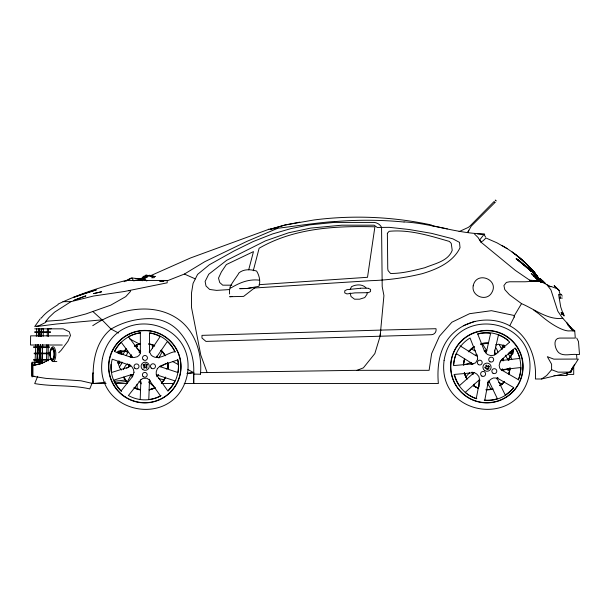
<?xml version="1.0" encoding="UTF-8"?>
<svg xmlns="http://www.w3.org/2000/svg" width="610" height="610" viewBox="0 0 610 610"><rect width="100%" height="100%" fill="white"/><g stroke="black" fill="none" stroke-linecap="round" stroke-linejoin="round"><path stroke-width="0.91" d="M48.068 360.945L48.281 344.886M48.396 336.392L48.503 328.836L51.225 328.775M370.575 290.833L370.598 289.414L368.417 288.385M510.036 356.774A7.945 7.945 0 0 1 512.796 353.975L512.819 352.938M42.753 344.734L41.953 362.5L40.138 362.66L40.695 344.917M40.961 336.506L41.19 329.042L43.47 328.836L43.135 336.316M41.953 362.5L42.273 352.229M42.387 348.493L42.509 344.757M46.421 361.364L46.932 344.635M47.184 336.27L47.412 328.836M140.193 399.466L140.819 381.7L140.277 380.053M149.511 379.26L148.794 399.603A33.619 33.619 0 0 0 161.101 395.57M494.07 201.544L470.173 225.845L468.343 227.37L459.101 231.617M40.138 362.66L40.946 344.894M41.328 336.476L41.663 328.996M34.861 365.298L35.853 344.604M36.325 336.255L36.745 328.836M36.676 362.233L37.675 344.604M38.14 336.255L38.56 328.836M105.621 382.18L93.307 383.515C92.179 363.911 94.786 342.301 111.028 329.072A75.556 75.556 0 0 1 126.888 322.057L130.235 321.104A75.556 75.556 0 0 1 150.883 318.672A39.017 39.017 0 0 1 178.928 331.421A57.066 57.066 0 0 1 193.713 372.649L193.736 383.515M38.392 344.604L37.141 362.233L38.476 344.604M38.987 336.255L39.52 328.836M40.214 344.604L38.956 362.233L40.291 344.604M39.109 336.255L39.673 328.836M40.923 336.255L41.205 332.549M161.04 281.485L163.343 281.485L163.343 280.44L159.744 281.279L167.178 280.44L167.178 282.827L124.303 291.511L93.414 296.048L70.951 301.653L54.465 312.228L49.059 317.375L45.902 321.256L45.819 322.339L39.322 325.572L34.724 326.533L40.214 318.816M193.713 374.075L200.438 374.243L200.438 372.649L357.063 370.323L363.392 367.845L374.837 353.594L380.114 336.27L380.754 330.094L201.979 335.363L201.979 338.039L205.951 341.402L431.506 334.699A4.849 4.811 17.2 0 0 436.097 329.415M380.114 336.27L380.381 333.434M380.648 330.597L383.926 295.591L382.203 286.685L381.563 227.454A8.731 7.045 8.4 0 0 374.395 222.421L334.25 222.421L309.72 224.876L291.069 228.567L272.449 233.958L252.883 241.674L233.775 251.099L209.36 264.77L197.579 274.401L193.065 283.375L191.502 293.021L191.502 307.409L200.789 355.073L207.156 372.649M367.174 292.716L367.014 294.302L364.757 297.573L359.61 299.197L354.547 299.197L351.017 296.536L350.155 293.006M121.588 354.494A2.608 2.608 0 0 0 120.635 350.933L120.864 350.529A7.945 7.945 0 0 0 124.669 351.528M126.598 368.31L128.962 366.808L129.29 364.353M471.271 364.086L471.484 362.447L463.47 364.963L464.667 358.993A23.332 23.332 0 0 0 463.47 364.963M508.252 368.669L502.015 370.628L502.228 368.989M574.567 364.277L571.021 372.092L541.604 378.993L535.412 378.993C536.724 358.329 528.855 336.003 509.762 325.755L514.154 317.116L514.436 315.545L521.527 303.635L509.419 294.699L504.79 289.605L503.913 285.549L506.376 282.415L509.609 281.774L525.012 281.774L538.302 281.058L541.916 282.087L550.876 286.715L548.359 286.319M514.154 317.116L514.482 315.553L491.416 310.681L469.578 313.692L451.888 322.217L439.436 336.24L431.628 353.663L429.112 370.323L357.063 370.323M478.385 388.326A23.332 23.332 0 0 1 473.741 385.909L474.153 384.087M253.264 270.756L259.128 248.232C294.18 228.01 335.424 225.761 374.898 226.813L367.517 277.298L259.097 284.672M248.705 269.772L253.478 251.602L226.363 264.557L221.399 271.892L218.517 278.099L219.699 282.499L222.719 285.167L231.853 285.19M350.216 289.483L351.474 286.708C355.973 284.329 362.348 283.879 366.076 287.867M154.627 276.81L154.147 277.664L151.654 277.794L153.278 276.483L155.123 276.505L151.196 276.49M37.69 376.301L34.709 383.576C52.918 386.831 71.69 384.719 89.754 388.913L92.743 381.639M259.616 280.196C249.185 278.861 240.37 282.407 231.891 287.363C224.846 291.671 239.646 273.143 238.746 273.097C243.626 268.774 250.786 269.284 256.619 271.061C259.303 275.461 260.722 281.34 258.937 286.288L255.91 286.86L243.634 296.391L229.665 296.719L232.433 296.475M468.754 230.176L467.71 232.555L471.21 226.18L495.007 202.459L494.283 202.352L495.007 202.482M161.269 383.08L164.143 379.816L165.302 377.476M485.766 352.946L486.612 351.246L490.608 333.434A32.528 32.528 0 0 0 477.721 334.066M149.816 276.231L150.662 275.445L149.328 275.255L147.399 276.078M572.752 367.205L570.243 372.092L578.295 359.069L577.899 359.069M573.354 366.358L571.806 369.142M127.193 382.157A23.332 23.332 0 0 1 123.815 377.087L127.193 382.157L131.081 374.708L132.583 376.675M158.882 358.078L162.344 351.459L161.04 350.308M122.9 354.601L125.027 350.91A4.064 4.064 0 0 0 127.764 350.864M122.16 362.416L119.293 367.38L119.705 367.96A5.612 5.612 0 0 1 121.596 370.041M126.072 355.645L127.864 352.542L125.027 350.91M144.517 276.521L143.228 278.678L147.04 280.745M118.599 353.198L119.003 352.534L119.773 352.557L120.139 353.236L119.735 353.892M538.302 281.058L531.844 281.576L529.655 280.173L515.297 270.36L480.756 241.987L479.887 239.715L484.416 233.897C457.264 233.668 431.239 223.313 404.079 221.91M156.8 356.842L167.331 341.516A34.717 34.717 0 0 1 175.131 352.176M142.359 278.328L141.406 279.662L142.252 280.806M143.022 279.227L144.494 277.237L145.294 277.26L145.287 276.467L143.396 276.292L141.924 278.358L146.72 280.928M495.663 200.187L495.686 200.614L495.206 200.133M156.945 376.675L158.455 374.708A15.807 15.807 0 0 1 157.044 376.759M568.543 325.633L574.727 330.849L575.291 338.07L559.576 338.07C552.233 338.512 554.993 349.454 558.851 352.771C563.724 356.583 570.769 353.846 576.564 354.456L576.93 359.069L553.827 359.145L547.338 356.682L551.6 364.208L551.6 369.698L546.712 375.493L541.604 378.993M469.098 351.573L471.4 348.958L474.298 347.029M499.925 385.558L502.099 384.117L504.401 381.502M467.245 378.985L465.796 376.812L469.593 372.687M58.705 352.748L61.137 350.331L67.977 341.181L70.485 335.462L69.273 331.794L63.211 328.836L34.724 328.836M474.069 372.641L459.475 385.619A33.619 33.619 0 0 1 454.831 375.516M479.689 379.519L465.163 392.443A34.717 34.717 0 0 0 476.799 398.704M542.107 282.331L543.289 281.301L545.233 283.36L541.718 280.287M476.883 354.357L475.579 355.363A15.807 15.807 0 0 1 476.807 354.257M496.616 378.719L497.928 377.712A15.807 15.807 0 0 1 496.7 378.818M149.168 352.008L150.373 351.116L160.117 336.659A32.307 32.307 0 0 0 149.785 333.007M509.762 325.755C491.805 316.049 468.549 318.984 453.558 332.831C439.558 345.71 436.775 365.459 438.361 383.515L184.205 383.515M160.567 366.808L166.088 363.308M92.743 325.694C117.356 309.018 154.01 301.004 179.523 320.12C195.81 332.473 202.352 354.921 200.438 374.075M58.125 304.093C79.773 293.692 102.854 286.41 126.087 280.44L168.169 280.44L184.395 274.058L204.823 261.659L246.875 241.392L276.963 228.597M58.003 304.649C52.01 308.553 45.681 312.396 41.297 318.145L40.969 317.909M50.805 358.695L42.235 363.27L38.14 364.399M130.845 365.596L127.825 367.403L111.5 372.504A34.191 34.191 0 0 1 111.035 364.254M502.907 345.595L503.791 345.595M503.326 358.627L501.717 359.549L502.625 360.533A0.9 0.9 0 0 0 502.861 358.893M507.558 359.031L510.387 357.391L508.26 353.701M119.956 351.04L120.521 350.735M124.112 281.713L130.685 278.229L132.523 278.427M126.11 281.042L131.943 277.985L139.21 278.793L146.064 277.565M370.56 291.534L368.348 292.663L354.921 292.876L346.93 293.921L344.726 292.892L344.764 290.772L346.998 289.643L360.327 288.309M139.903 280.44L141.619 279.677M143.335 278.915L146.766 277.397M150.197 275.873L190.503 257.977L268.949 229.268M139.149 352.176L140.674 351.543L136.548 347.753M155.047 387.762A23.332 23.332 0 0 1 149.267 389.706L155.047 387.762L148.855 382.073L150.38 381.441M484.714 234.705L484.432 235.224L485.598 237.054M463.333 325.755L474.916 321.272M128.725 290.688L129.625 290.642A1.807 0.854 -14.2 0 1 130.174 291.771L125.774 296.612L110.768 305.145L85.835 313.967L62.685 320.029L45.902 321.256M147.963 275.994L146.003 275.133L143.746 276.681L145.027 276.33M480.596 344.2L488.328 343.255A23.332 23.332 0 0 0 480.55 344.04M486.04 389.767L492.903 388.875M166.271 368.943L168.047 368.387A23.332 23.332 0 0 0 167.666 362.302L168.047 368.387M35.555 365.07L42.235 363.27L32.902 365.298L34.724 365.298L34.724 362.233L32.902 362.233L32.902 376.301L46.047 378.391L80.939 380.785L92.743 383.515L106.079 383.515M567.452 372.763L570.022 372.092M141.528 279.594L133.544 280.844L131.943 277.985M143.213 279.166L144.89 278.739M144.059 276.749L148.299 275.911L144.639 276.818L145.561 277.497L147.391 277.039M146.812 276.971L144.982 277.428L145.561 277.497M138.539 280.257L142.023 279.403M36.547 326.533L56.387 324.017L102.045 319.831L111.028 329.072L118.546 333.037M299.754 222.154L285.305 224.976L270.558 229.131L285.091 224.976L314.142 219.951C353.152 214.964 392.985 216.672 431.422 224.976M255.117 287.013L246.958 288.484L239.692 288.675L247.195 288.507L252.662 287.63M142.344 278.274L138.043 279.037L135.283 278.732M114.787 383.019L127.002 381.41M187.14 373.511L193.713 372.649L187.872 369.568M484.294 351.055L486.749 350.735L482.243 343.643M487.565 382.234L489.205 382.02M561.52 294.363L558.6 294.363L559.233 298.061L562.359 298.061M562.87 318.229C548.245 320.479 534.383 309.056 521.527 303.635M500.772 360.586L519.918 358.398A34.191 34.191 0 0 0 515.465 348.348M501.984 369.668L520.955 367.51A32.307 32.307 0 0 1 520.81 370.255M114.146 381.258L125.515 380.03M187.087 373.366L193.713 372.649M230.008 288.111L229.444 289.933L229.589 294.02M334.501 221.491C312.328 223.123 290.429 227.057 268.354 229.314M561.703 312.846L561.97 313.441M562.321 312.8L563.312 314.577L562.832 313.555M562.611 313.395L562.977 314.615L562.321 313.532M562.092 313.692L562.565 314.63L561.391 312.602L561.833 312.572L562.733 314.638L562.26 313.944M563.061 314.333L563.48 314.554L563.259 314.074M563.663 314.554L562.801 312.77M229.726 289.552L216.535 290.383L209.672 289.46L205.989 285.983L205.12 281.446L208.742 274.241L226.653 260.333L265.441 240.866L288.5 232.814L310.78 228.071L341.875 225.189L374.113 225.189L377.247 227.454L389.256 227.339L409.173 229.512L431.522 233.348L452.788 238.807L459.498 242.368L460.031 247.729C453.032 262.3 436.882 269.3 422.196 273.684C405.406 277.779 388.158 280.135 370.88 280.669L254.103 288.019M133.491 374.456L131.592 374.578L114.169 380.022A32.528 32.528 0 0 0 121.672 391.376M436.036 328.706L380.693 330.094M360.396 288.187L368.486 288.263M447.282 228.872L431.949 225.639M62.975 301.653L70.951 301.653M564.448 315.866L562.466 312.526L563.304 314.188M574.727 330.849L570.053 330.849A33.489 9.943 40.9 0 1 539.11 313.998L533.819 310.177M34.724 331.748L50.538 331.748M34.724 332.412L50.538 332.412M68.168 335.851L30.637 335.851L30.5 345.008L37.439 345.008M42.73 345.008L62.258 345.008M33.581 346.747L49.395 346.747M33.581 347.555L49.395 347.555M34.152 353.129L49.135 353.129M34.152 353.747L49.135 353.747M577.144 354.456L579.5 354.456L578.493 341.554L576.702 338.07M33.596 359.519L48.579 359.519M33.596 360.182L48.579 360.182M53.23 361.562L56.852 361.562M34.861 362.233L44.675 362.233M31.979 363.026L31.979 376.019M571.021 372.092L558.089 372.161L551.6 369.698M93.307 373L92.743 373L92.743 383.515M567.033 374.403L573.713 374.403L573.713 366.961M553.956 375.501L567.033 375.501L567.033 372.558M32.902 376.301L34.724 376.301M115.61 383.515L127.414 383.515M161.52 383.515L173.835 383.515M529.655 280.173L538.95 280.913L541.123 282.338M153.911 276.246L147.246 275.438M155.123 276.505L146.003 275.133M150.106 275.674L151.814 275.834M477.5 233.897L483.974 234.553M548.39 286.258L551.791 286.715L557.311 288.782M538.416 278.602L539.934 278.808L540.59 279.7M148.901 344.04L152.317 344.726L154.65 345.885M134.879 387.731L137.22 388.89L140.628 389.577M477.523 356.026L475.823 355.676L459.963 345.756M158.676 378.596L164.143 379.816M159.538 366.435L177.998 372.55A34.717 34.717 0 0 0 177.594 359.343M156.396 374.746L174.933 380.892A33.619 33.619 0 0 1 168.497 389.965M512.796 353.579L512.568 353.579A2.608 2.608 0 0 1 508.999 352.626M139.149 381.441L140.674 382.073L141.238 383.858M184.395 274.058L195.322 278.884M473.741 385.909L478.423 388.234M471.4 348.958L475.541 351.124M498.789 382.386L502.099 384.117M129.404 338.756L140.262 344.482M172.836 361.646L178.684 364.727M507.23 248.651L496.868 242.78L485.957 238.014L482.975 240.904L480.756 241.987L478.141 237.587L474.42 233.897M129.625 356.408L131.234 357.338L131.623 356.065A0.9 0.9 0 0 0 130.09 356.675M502.114 245.586C517.562 254.507 531.333 266.738 541.024 281.782L534.23 272.045L529.793 267.653M472.803 363.934L456.333 353.625A33.619 33.619 0 0 0 453.748 364.444M541.024 281.782C533.567 270.024 523.464 260.104 512.148 252.044C523.51 260.058 533.369 270.184 541.078 281.751M494.535 350.056L494.649 352.854L495.961 353.853M533.102 272.624L529.915 269.498L530.326 269.894L516.068 258.686L532.301 271.793L537.662 279.776L537.265 279.388M546.857 284.634L550.96 289.979L557.784 311.13L561.962 317.391L567.025 322.995L567.857 325.054M530.326 269.894L516.67 258.884L530.708 270.84M517.005 255.651L525.835 263.459M541.2 282.133L533.643 275.812L538.95 280.913L531.226 273.425L534.543 276.696M488.153 380.907L489.365 381.944L497.371 398.726A34.717 34.717 0 0 1 484.241 400.152M540.612 281.706L539.972 278.389L543.289 281.301M523.876 264.763L517.73 259.288L527.414 268.103M525.24 265.975L527.292 267.798M92.743 311.397L102.045 319.831M529.495 269.994L530.875 271.252L527.07 267.5M556.175 287.554L554.17 285.594L557.448 288.804M556.419 287.798L559.644 290.94L559.301 290.604M557.639 288.988L559.248 290.551M535.435 277.588L536.35 278.488M529.922 267.676L534.268 272.09L537.517 276.887L525.774 263.459L534.116 272.174L537.578 276.902M567.498 324.261L570.579 327.417L568.406 325.122M539.972 278.389L541.017 279.67M573.331 330.849L567.025 322.995L572.942 330.849L567.857 324.04M535.366 276.696L538.47 280.577L534.268 274.317L537.662 279.776M156.442 356.286L157.449 357.597M139.858 352.046L128.504 336.697A32.307 32.307 0 0 1 140.643 332.763M132.599 357.643L121.138 342.149A34.191 34.191 0 0 0 114.657 351.032M162.344 351.459L165.234 355.805M534.268 272.09L537.425 276.856M487.748 383.919L491.256 389.432M501.855 349.156L498.995 344.192L498.286 344.261A5.612 5.612 0 0 1 495.533 344.856M505.324 355.157L508.351 360.411M511.622 350.681L511.996 351.36L511.592 352.016L510.822 352L510.448 351.322M562.794 312.968L563.228 313.86M561.581 313.189L561.322 312.869L561.718 313.563L561.139 312.625L562.184 314.653L561.749 313.418M561.779 312.579L562.603 314.356L561.581 312.594M562.755 313.243L562.603 312.808L563.343 314.119M562.26 313.227L561.978 312.564L562.855 314.272M472.117 372.153L473.063 374.441A15.807 15.807 0 0 1 471.995 372.199M559.195 291.664L560.3 294.363M563.32 314.973L563.617 315.827M562.542 312.244L560.727 306.99L559.233 298.061M464.408 372.687L465.796 376.812M561.764 294.958L562.138 296.216M539.934 278.808L540.49 281.172M495.983 200.484L496.105 201.071M559.82 294.363L560.445 298.061M497.371 377.75L497.539 379.245L505.187 394.906A32.307 32.307 0 0 0 513.513 387.785M494.542 202.024L494.596 202.566M478.85 380.221L479.124 386.755M152.317 344.726L152.47 348.462M137.021 384.224L137.22 388.89M494.756 355.089L494.702 351.566L498.454 334.882A34.191 34.191 0 0 1 508.054 340.227M193.736 372.649L193.713 383.515M32.582 362.233L32.582 376.82M31.979 362.233L31.979 376.82M50.531 350.895A7.412 2.798 -90 0 1 54.702 348.188A7.412 2.798 -90 0 1 54.984 359.519A7.412 2.798 -90 0 1 50.714 358.291M50.249 354.654A7.412 2.798 -90 0 1 50.294 352.725M51.293 348.889A6.031 2.28 -90 0 1 54.29 350.796A6.031 2.28 -90 0 1 53.832 358.855A6.031 2.28 -90 0 1 50.76 358.352M50.188 355.622A6.031 2.28 -90 0 1 50.211 352.496M50.447 351.055A6.031 2.28 -90 0 1 50.821 349.827M509.937 367.861A23.332 23.332 0 0 1 508.732 373.831M504.455 381.372A23.332 23.332 0 0 1 499.941 385.467M478.293 388.067A23.332 23.332 0 0 1 473.65 385.657M466.986 378.84A23.332 23.332 0 0 1 464.408 373.32M463.371 364.711A23.332 23.332 0 0 1 464.576 358.733M468.305 351.871A23.332 23.332 0 0 1 474.1 346.617M482.152 343.384A23.332 23.332 0 0 1 488.229 343.003M504.546 381.631A23.332 23.332 0 0 1 500.04 385.718M492.949 389.035A23.332 23.332 0 0 1 486.04 389.859M466.62 378.345A23.332 23.332 0 0 1 464.256 372.733M468.953 351.444A23.332 23.332 0 0 1 474.191 346.869M512.72 350.437A1.342 1.342 0 0 1 512.903 351.108M511.843 359.572A4.728 4.728 0 0 1 511.477 354.974M499.285 344.703A6.237 6.237 0 0 1 502.64 345.359M504.844 347.273A3.957 3.957 0 0 1 504.546 346.465M512.819 349.751A2.257 2.257 0 0 1 512.598 353.129A2.257 2.257 0 0 1 509.274 352.466M520.711 371.17A32.307 32.307 0 0 1 518.302 379.992M502.358 369.012A15.807 15.807 0 0 1 502.015 370.628M489.228 382.15A15.807 15.807 0 0 1 487.573 382.317M471.141 364.063A15.807 15.807 0 0 1 471.484 362.447M484.279 350.925A15.807 15.807 0 0 1 486.749 350.735M494.649 352.854A15.807 15.807 0 0 1 496.037 353.754M497.89 352.893A3.05 3.05 0 0 1 497.615 351.185A16.912 16.912 0 0 0 495.381 347.143M502.114 360.823A1.144 1.144 0 0 1 503.73 360.823M509.007 360.251A4.064 4.064 0 0 1 510.387 357.391M512.118 350.445A1.266 1.266 0 0 1 511.859 352.435A1.266 1.266 0 0 1 509.998 351.673M502.312 349.111A4.194 4.194 0 0 1 501.039 347.738M507.68 368.783A12.375 12.375 0 0 1 508.069 370.552L508.778 369.607A4.056 4.056 0 0 1 509.053 368.669M473.634 372.573A0.892 0.892 0 0 1 473.451 372.428M472.277 364.49A0.892 0.892 0 0 1 473.146 363.827M334.516 221.628A359.183 334.173 7.5 0 1 404.064 222.04M165.478 377.567A23.332 23.332 0 0 1 161.986 382.562M140.597 389.767A23.332 23.332 0 0 1 134.795 387.907M148.939 343.849A23.332 23.332 0 0 1 154.734 345.71M161.154 350.193A23.332 23.332 0 0 1 164.891 355.005M165.691 376.988A23.332 23.332 0 0 1 161.81 382.767M154.871 387.968A23.332 23.332 0 0 1 149.099 389.912M140.422 389.981A23.332 23.332 0 0 1 133.842 387.724M127.017 382.371A23.332 23.332 0 0 1 123.647 377.293M134.322 346.068A23.332 23.332 0 0 1 140.094 344.124M148.764 344.063A23.332 23.332 0 0 1 154.566 345.923M160.979 350.407A23.332 23.332 0 0 1 164.265 354.463M167.491 362.515A23.332 23.332 0 0 1 167.88 368.592M150.426 381.563A15.807 15.807 0 0 1 148.855 382.073M140.674 382.073A15.807 15.807 0 0 1 139.103 381.563M132.484 376.759A15.807 15.807 0 0 1 131.081 374.708M128.962 366.808A15.807 15.807 0 0 1 129.16 364.338M139.103 352.054A15.807 15.807 0 0 1 140.674 351.543M156.511 356.232A15.807 15.807 0 0 1 157.555 357.521M117.837 352.366A1.342 1.342 0 0 1 118.05 352.092M126.186 348.562A4.728 4.728 0 0 1 122.389 351.177M119.59 366.869A6.237 6.237 0 0 1 118.485 363.636M119.034 360.777A3.957 3.957 0 0 1 118.485 361.433M117.196 352.633A2.257 2.257 0 0 1 120.231 351.131A2.257 2.257 0 0 1 121.321 354.341M127.764 363.972A1.205 1.205 0 0 1 127.467 363.85A3.05 3.05 0 0 1 126.034 365.077A16.912 16.912 0 0 0 123.411 369.645M118.149 353.541A1.266 1.266 0 0 1 119.697 351.993A1.266 1.266 0 0 1 120.261 354.105M121.893 362.05A4.194 4.194 0 0 1 121.344 363.834M132.141 356.362A1.144 1.144 0 0 1 131.447 354.685M136.243 347.555A12.375 12.375 0 0 1 137.585 346.343L136.411 346.198A4.056 4.056 0 0 1 135.138 346.457M156.518 374.914A0.892 0.892 0 0 1 156.434 375.6M130.761 365.756A0.892 0.892 0 0 1 130.311 364.986M150.235 380.365A0.892 0.892 0 0 1 149.77 380.365M486.002 368.295C487.939 370.461 489.007 369.79 487.009 367.975C485.209 370.453 491.492 368.158 488.244 367.235L489.716 366.282L488.221 366.663L488.404 365.535L487.192 366.816C486.734 364.429 485.095 364.368 486.254 366.968C484.553 367.113 483.86 367.395 486.002 368.295M387.373 233.302L387.754 268.789L388.09 270.627L390.575 273.471C402.249 273.57 413.641 270.52 424.88 267.721C434.503 263.65 448.175 261.301 452.216 250.306L451.247 243.405L449.433 241.446C429.958 235.811 409.501 229.299 389.119 231.312L387.373 233.302M473.192 285.838C471.179 296.17 486.383 302.019 491.652 292.861C499.819 279.715 476.433 270.329 473.192 285.838M444.095 360.373C436.791 416.744 520.246 429.043 529.549 372.985C536.853 316.613 453.398 304.314 444.095 360.373M147.193 364.795C145.615 362.897 148.535 371.711 145.386 367.022C143.693 369.294 142.976 367.868 144.791 366.29L143.075 365.878L144.135 365.474L143.06 364.368L144.623 365.169C143.99 363.834 147.224 362.653 145.881 365.863C147.49 367.906 145.897 362.264 147.193 364.795M102.419 358.588C92.766 414.587 175.642 430.386 187.293 374.769C196.938 318.771 114.062 302.972 102.419 358.588M118.271 362.401C118.912 364.406 119.827 360.983 118.271 362.401M502.937 346.03C503.578 348.035 504.493 344.619 502.937 346.03M487.947 383.111L484.782 400.251A32.307 32.307 0 0 0 513.75 387.609L497.219 378.063L493.482 377.964L491.408 378.917L489.449 380.51L487.947 383.111M479.773 380.426L476.227 398.673A34.717 34.717 0 0 1 454.069 374.464L474.351 372.634L476.776 374.037L478.873 376.522L479.773 380.426M510.029 368.112L508.832 374.082A23.332 23.332 0 0 0 510.029 368.112M500.078 362.043L499.148 365.329L499.712 368.082L500.856 369.584L518.332 379.672A34.191 34.191 0 0 0 515.069 347.997L502.129 359.183L500.078 362.043M134.017 372.275L132.644 376.393L120.993 391.025A32.528 32.528 0 0 1 112.225 359.183L129.472 365.176L131.859 366.717L133.384 369.241L134.017 372.275M157.357 368.638L156.244 371.696L156.244 374.494L167.971 391.147A34.717 34.717 0 0 0 177.861 359.854L160.285 365.909L157.357 368.638M140.353 353.076L139.621 354.814L137.517 356.675L134.208 357.513L130.708 357.17L114.55 351.558A34.191 34.191 0 0 1 140.353 332.885L140.353 353.076M477.638 359.237L475.686 362.79L473.009 363.842L453.55 365.596A33.619 33.619 0 0 1 470.058 338.016L477.516 356.957L477.638 359.237M141.085 379.603L128.405 395.524A33.619 33.619 0 0 0 160.552 396.027L149.305 380.06L147.056 378.269L143.007 378.352L141.085 379.603M509.624 342.164L495.816 354.105L493.284 355.401L490.333 355.462L487.39 354.494L484.515 351.253L477.661 333.845A32.528 32.528 0 0 1 509.624 342.164M78.332 298.565L73.825 300.448L85.911 295.865L78.332 298.565M84.195 293.54L73.589 297.367L96.304 289.918L84.195 293.54M174.948 351.657C167.475 352.694 158.455 361.585 151.295 355.264L149.519 351.985L149.519 332.885A32.307 32.307 0 0 1 174.948 351.657M140.262 343.91L134.49 345.862A23.332 23.332 0 0 1 140.262 343.91M93.673 293.585L101.596 291.763L93.673 293.585M54.054 357.277A6.031 2.28 -90 0 0 52.14 348.135A6.031 2.28 -90 0 0 50.104 357.086A6.031 2.28 -90 0 0 54.054 357.277M53.665 357.094A5.086 1.921 -90 0 0 52.269 349.103A5.086 1.921 -90 0 0 50.355 356.301A5.086 1.921 -90 0 0 53.665 357.094M502.876 347.159A1.144 1.144 0 0 0 504.584 346.167A1.144 1.144 0 0 0 502.876 345.176A1.144 1.144 0 0 0 502.876 347.159M468.175 397.476A36.005 36.005 0 0 0 522.816 367.426A36.005 36.005 0 0 0 469.471 335.126A36.005 36.005 0 0 0 468.175 397.476M463.844 394.655A36.272 36.272 0 0 0 522.656 372.573A36.272 36.272 0 0 0 474.122 332.679A36.272 36.272 0 0 0 463.844 394.655M484.744 370.598A4.11 4.11 0 0 0 491.119 367.441A4.11 4.11 0 0 0 485.194 363.499A4.11 4.11 0 0 0 484.744 370.598M489.967 361.753A2.478 2.478 0 0 0 493.688 359.61A2.478 2.478 0 0 0 489.967 357.46A2.478 2.478 0 0 0 489.967 361.753M478.583 364.666A2.409 2.409 0 0 0 482.197 362.576A2.409 2.409 0 0 0 478.583 360.487A2.409 2.409 0 0 0 478.583 364.666M481.87 376.088A2.501 2.501 0 0 0 485.621 373.922A2.501 2.501 0 0 0 481.87 371.757A2.501 2.501 0 0 0 481.87 376.088M493.078 373.297A2.478 2.478 0 0 0 496.799 371.147A2.478 2.478 0 0 0 493.078 369.004A2.478 2.478 0 0 0 493.078 373.297M118.21 363.522A1.144 1.144 0 0 0 119.918 362.538A1.144 1.144 0 0 0 118.21 361.547A1.144 1.144 0 0 0 118.21 363.522M124.928 396.668A36.005 36.005 0 0 0 180.789 368.936A36.005 36.005 0 0 0 128.847 334.425A36.005 36.005 0 0 0 124.928 396.668M121.756 394.67A36.272 36.272 0 0 0 180.568 372.596A36.272 36.272 0 0 0 132.042 332.702A36.272 36.272 0 0 0 121.756 394.67M142.915 369.675A4.11 4.11 0 0 0 149.29 366.511A4.11 4.11 0 0 0 143.365 362.576A4.11 4.11 0 0 0 142.915 369.675M134.779 368.165A2.478 2.478 0 0 0 138.935 367.052A2.478 2.478 0 0 0 135.893 364.017A2.478 2.478 0 0 0 134.779 368.165M143.114 376.522A2.409 2.409 0 0 0 147.147 375.44A2.409 2.409 0 0 0 144.196 372.489A2.409 2.409 0 0 0 143.114 376.522M151.211 368.028A2.501 2.501 0 0 0 155.398 366.907A2.501 2.501 0 0 0 152.332 363.842A2.501 2.501 0 0 0 151.211 368.028M143.228 359.702A2.478 2.478 0 0 0 147.368 358.588A2.478 2.478 0 0 0 144.334 355.554A2.478 2.478 0 0 0 143.228 359.702"/></g></svg>
